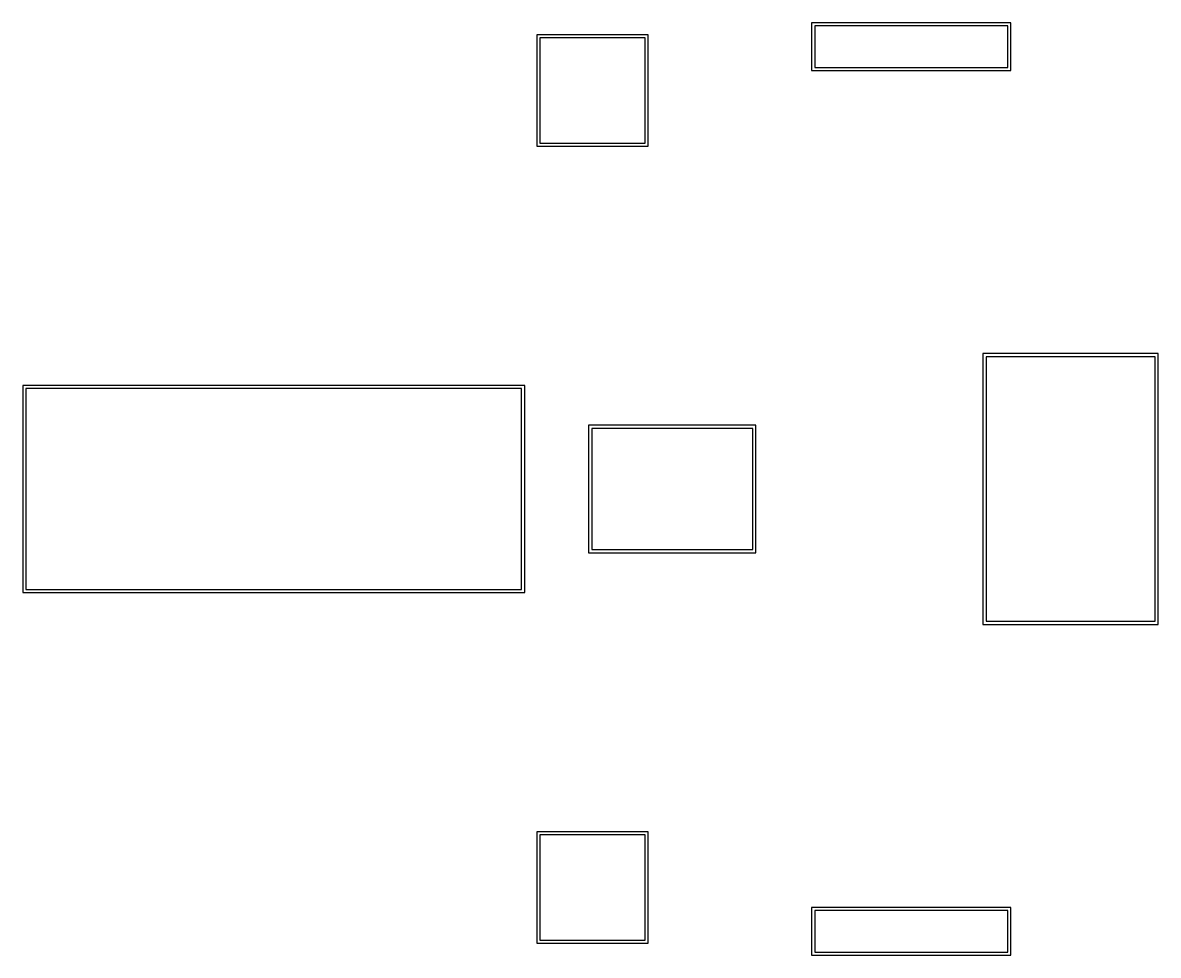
# Model space of a CAD drawing. Header units: millimetres. Extents: x -72 to 71, y -59 to 59.
import ezdxf

# ---------------------------------------------------------------- set-up
doc = ezdxf.new("R2010")
doc.units = ezdxf.units.MM
doc.layers.get('0').update_dxf_attribs({"linetype": 'CONTINUOUS'})

msp = doc.modelspace()

# ---------------------------------------------------------------- linework, layer by layer
for points in [[(52.5, 58.5), (27.5, 58.5), (27.5, 52.5), (52.5, 52.5)], [(7, 57), (-7, 57), (-7, 43), (7, 43)], [(52.1, 58.1), (27.9, 58.1), (27.9, 52.9), (52.1, 52.9)], [(6.6, 56.6), (-6.6, 56.6), (-6.6, 43.4), (6.6, 43.4)], [(71, 17), (49, 17), (49, -17), (71, -17)], [(70.6, 16.6), (49.4, 16.6), (49.4, -16.6), (70.6, -16.6)], [(-8.5, 13), (-71.5, 13), (-71.5, -13), (-8.5, -13)], [(-8.9, 12.6), (-71.1, 12.6), (-71.1, -12.6), (-8.9, -12.6)], [(20.5, 8), (-0.5, 8), (-0.5, -8), (20.5, -8)], [(20.1, 7.6), (-0.1, 7.6), (-0.1, -7.6), (20.1, -7.6)], [(7, -43), (-7, -43), (-7, -57), (7, -57)], [(6.6, -43.4), (-6.6, -43.4), (-6.6, -56.6), (6.6, -56.6)], [(52.5, -52.5), (27.5, -52.5), (27.5, -58.5), (52.5, -58.5)], [(52.1, -52.9), (27.9, -52.9), (27.9, -58.1), (52.1, -58.1)]]:
    msp.add_lwpolyline(points, close=True)

doc.saveas('drawing.dxf')
